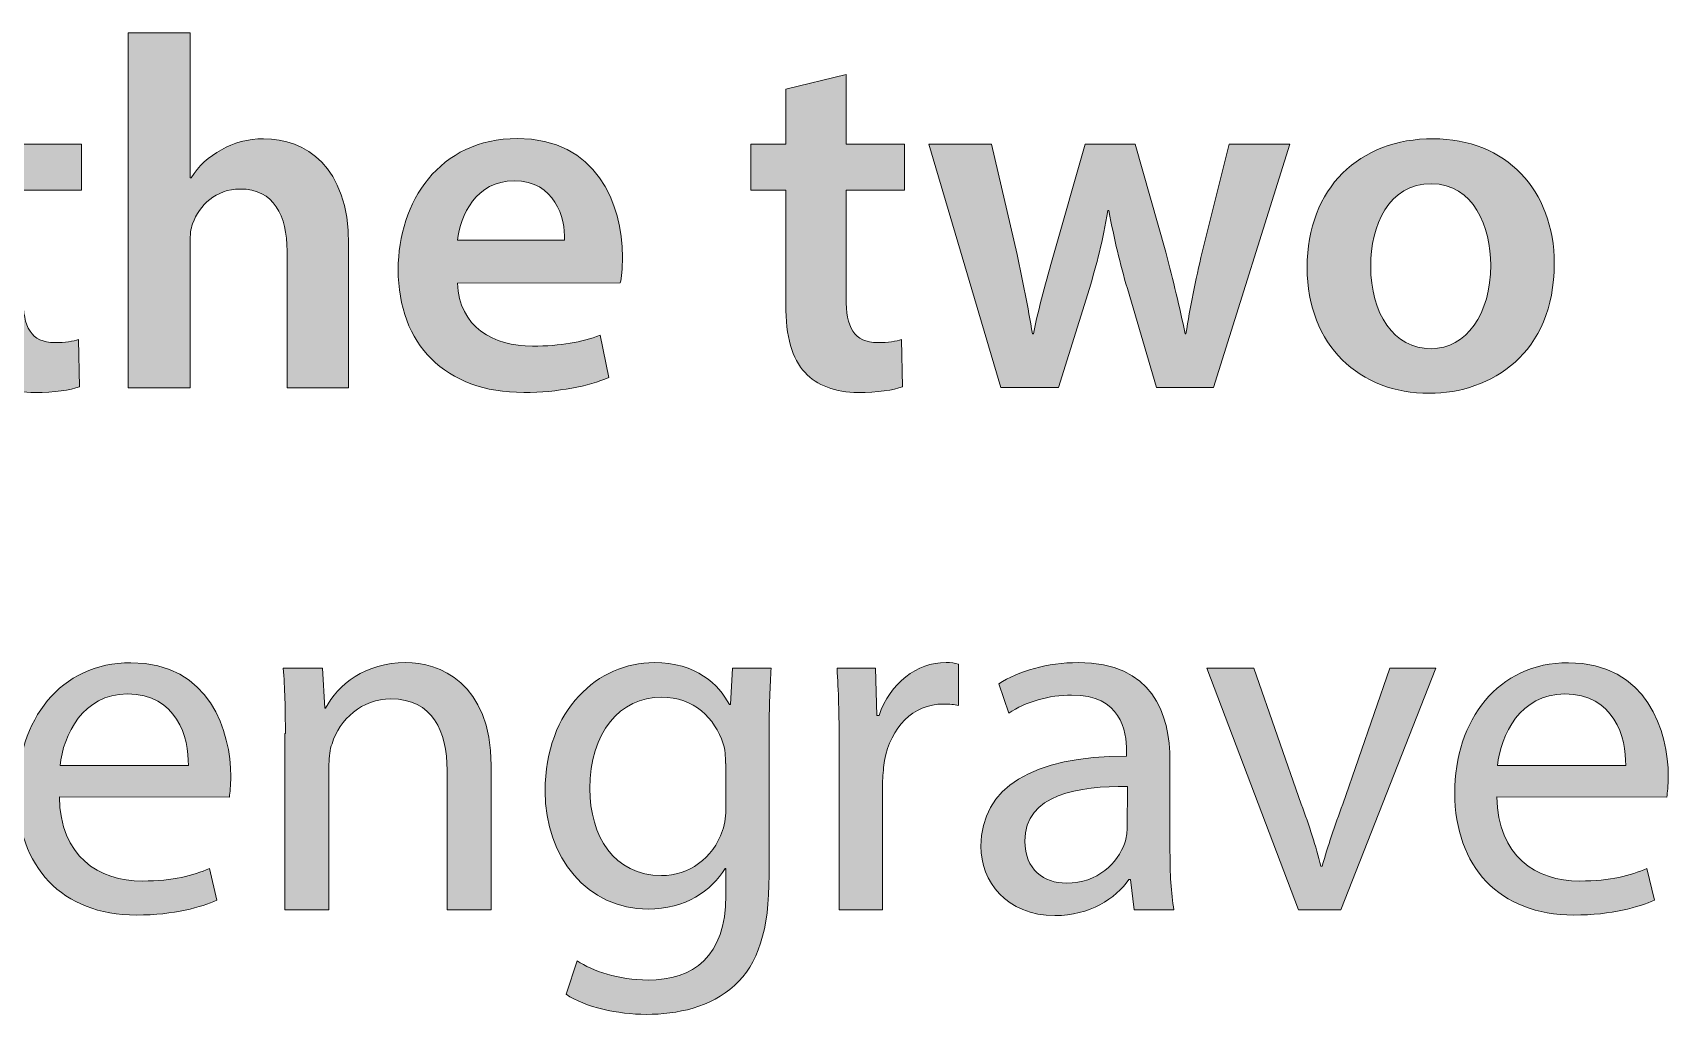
# Model space of a CAD drawing. Header units: inches. Extents: x 589 to 2016, y -1839 to -951.
# Drawn here: x 1232.54 to 1248.11, y -1600.39 to -1591.04 of the extents above; entities that cross this region are included whole.
import ezdxf

# ---------------------------------------------------------------- set-up
doc = ezdxf.new("R2010")
doc.units = ezdxf.units.IN
doc.header["$MEASUREMENT"] = 0
doc.layers.add('Layer 1', color=7, linetype='Continuous')

# ---------------------------------------------------------------- blocks, each defined once
blk = doc.blocks.new('block 73')
at = {"layer": 'Layer 1', "true_color": 0x010101}
h = blk.add_hatch(color=18, dxfattribs=at)
h.dxf.hatch_style = 2
edge = h.paths.add_edge_path()
edge.add_spline(control_points=[(1232.79, -1598.321), (1232.798, -1598.887), (1233.162, -1599.122), (1233.579, -1599.122), (1233.88, -1599.122), (1234.06, -1599.07), (1234.218, -1599.003), (1234.218, -1599.003), (1234.289, -1599.304), (1234.289, -1599.304), (1234.141, -1599.37), (1233.889, -1599.446), (1233.522, -1599.446), (1232.813, -1599.446), (1232.39, -1598.98), (1232.39, -1598.285), (1232.39, -1597.589), (1232.798, -1597.042), (1233.471, -1597.042), (1234.223, -1597.042), (1234.422, -1597.704), (1234.422, -1598.127), (1234.422, -1598.213), (1234.413, -1598.28), (1234.409, -1598.322), (1234.409, -1598.322), (1232.79, -1598.321), (1232.79, -1598.321), (1232.79, -1598.321), (1232.79, -1598.321), (1232.79, -1598.321)], knot_values=[0, 0, 0, 0, 1, 1, 1, 2, 2, 2, 3, 3, 3, 4, 4, 4, 5, 5, 5, 6, 6, 6, 7, 7, 7, 8, 8, 8, 9, 9, 9, 10, 10, 10, 10], degree=3, periodic=1)
edge = h.paths.add_edge_path()
edge.add_spline(control_points=[(1234.018, -1598.023), (1234.023, -1597.756), (1233.909, -1597.34), (1233.437, -1597.34), (1233.015, -1597.34), (1232.827, -1597.73), (1232.796, -1598.023), (1232.796, -1598.023), (1234.018, -1598.023), (1234.018, -1598.023)], knot_values=[0, 0, 0, 0, 1, 1, 1, 2, 2, 2, 3, 3, 3, 3], degree=3, periodic=1)
h = blk.add_hatch(color=18, dxfattribs=at)
h.dxf.hatch_style = 2
edge = h.paths.add_edge_path()
edge.add_spline(control_points=[(1234.942, -1597.717), (1234.942, -1597.479), (1234.936, -1597.284), (1234.922, -1597.094), (1234.922, -1597.094), (1235.294, -1597.094), (1235.294, -1597.094), (1235.294, -1597.094), (1235.316, -1597.474), (1235.316, -1597.474), (1235.316, -1597.474), (1235.325, -1597.474), (1235.325, -1597.474), (1235.439, -1597.255), (1235.706, -1597.04), (1236.086, -1597.04), (1236.404, -1597.04), (1236.9, -1597.231), (1236.9, -1598.021), (1236.9, -1598.021), (1236.9, -1599.395), (1236.9, -1599.395), (1236.9, -1599.395), (1236.482, -1599.395), (1236.482, -1599.395), (1236.482, -1599.395), (1236.482, -1598.067), (1236.482, -1598.067), (1236.482, -1597.696), (1236.342, -1597.387), (1235.947, -1597.387), (1235.672, -1597.387), (1235.456, -1597.582), (1235.386, -1597.815), (1235.366, -1597.866), (1235.357, -1597.939), (1235.357, -1598.01), (1235.357, -1598.01), (1235.357, -1599.395), (1235.357, -1599.395), (1235.357, -1599.395), (1234.938, -1599.395), (1234.938, -1599.395), (1234.938, -1599.395), (1234.938, -1597.716), (1234.938, -1597.716), (1234.938, -1597.716), (1234.942, -1597.717), (1234.942, -1597.717), (1234.942, -1597.717), (1234.942, -1597.717), (1234.942, -1597.717)], knot_values=[0, 0, 0, 0, 1, 1, 1, 2, 2, 2, 3, 3, 3, 4, 4, 4, 5, 5, 5, 6, 6, 6, 7, 7, 7, 8, 8, 8, 9, 9, 9, 10, 10, 10, 11, 11, 11, 12, 12, 12, 13, 13, 13, 14, 14, 14, 15, 15, 15, 16, 16, 16, 17, 17, 17, 17], degree=3, periodic=1)
h = blk.add_hatch(color=18, dxfattribs=at)
h.dxf.hatch_style = 2
edge = h.paths.add_edge_path()
edge.add_spline(control_points=[(1239.567, -1597.095), (1239.558, -1597.261), (1239.548, -1597.447), (1239.548, -1597.728), (1239.548, -1597.728), (1239.548, -1599.065), (1239.548, -1599.065), (1239.548, -1599.594), (1239.441, -1599.918), (1239.218, -1600.116), (1238.994, -1600.326), (1238.671, -1600.392), (1238.38, -1600.392), (1238.104, -1600.392), (1237.8, -1600.325), (1237.615, -1600.201), (1237.615, -1600.201), (1237.719, -1599.883), (1237.719, -1599.883), (1237.872, -1599.979), (1238.108, -1600.065), (1238.395, -1600.065), (1238.823, -1600.065), (1239.137, -1599.842), (1239.137, -1599.261), (1239.137, -1599.261), (1239.137, -1599.002), (1239.137, -1599.002), (1239.137, -1599.002), (1239.128, -1599.002), (1239.128, -1599.002), (1239, -1599.215), (1238.753, -1599.389), (1238.395, -1599.389), (1237.824, -1599.389), (1237.415, -1598.904), (1237.415, -1598.265), (1237.415, -1597.484), (1237.924, -1597.041), (1238.453, -1597.041), (1238.852, -1597.041), (1239.071, -1597.251), (1239.17, -1597.441), (1239.17, -1597.441), (1239.179, -1597.441), (1239.179, -1597.441), (1239.179, -1597.441), (1239.199, -1597.095), (1239.199, -1597.095), (1239.199, -1597.095), (1239.567, -1597.095), (1239.567, -1597.095), (1239.567, -1597.095), (1239.567, -1597.095), (1239.567, -1597.095)], knot_values=[0, 0, 0, 0, 1, 1, 1, 2, 2, 2, 3, 3, 3, 4, 4, 4, 5, 5, 5, 6, 6, 6, 7, 7, 7, 8, 8, 8, 9, 9, 9, 10, 10, 10, 11, 11, 11, 12, 12, 12, 13, 13, 13, 14, 14, 14, 15, 15, 15, 16, 16, 16, 17, 17, 17, 18, 18, 18, 18], degree=3, periodic=1)
edge = h.paths.add_edge_path()
edge.add_spline(control_points=[(1239.133, -1598.003), (1239.133, -1597.933), (1239.129, -1597.87), (1239.11, -1597.814), (1239.034, -1597.571), (1238.83, -1597.37), (1238.526, -1597.37), (1238.125, -1597.37), (1237.841, -1597.708), (1237.841, -1598.242), (1237.841, -1598.693), (1238.069, -1599.07), (1238.523, -1599.07), (1238.78, -1599.07), (1239.014, -1598.909), (1239.104, -1598.642), (1239.128, -1598.57), (1239.137, -1598.489), (1239.137, -1598.418), (1239.137, -1598.418), (1239.137, -1598.003), (1239.137, -1598.003), (1239.137, -1598.003), (1239.133, -1598.003), (1239.133, -1598.003), (1239.133, -1598.003), (1239.133, -1598.003), (1239.133, -1598.003)], knot_values=[0, 0, 0, 0, 1, 1, 1, 2, 2, 2, 3, 3, 3, 4, 4, 4, 5, 5, 5, 6, 6, 6, 7, 7, 7, 8, 8, 8, 9, 9, 9, 9], degree=3, periodic=1)
h = blk.add_hatch(color=18, dxfattribs=at)
h.dxf.hatch_style = 2
edge = h.paths.add_edge_path()
edge.add_spline(control_points=[(1240.215, -1597.813), (1240.215, -1597.541), (1240.208, -1597.307), (1240.195, -1597.095), (1240.195, -1597.095), (1240.561, -1597.095), (1240.561, -1597.095), (1240.561, -1597.095), (1240.575, -1597.546), (1240.575, -1597.546), (1240.575, -1597.546), (1240.595, -1597.546), (1240.595, -1597.546), (1240.7, -1597.236), (1240.953, -1597.04), (1241.233, -1597.04), (1241.281, -1597.04), (1241.314, -1597.046), (1241.352, -1597.055), (1241.352, -1597.055), (1241.352, -1597.45), (1241.352, -1597.45), (1241.309, -1597.44), (1241.267, -1597.436), (1241.21, -1597.436), (1240.915, -1597.436), (1240.705, -1597.659), (1240.648, -1597.974), (1240.64, -1598.03), (1240.629, -1598.097), (1240.629, -1598.168), (1240.629, -1598.168), (1240.629, -1599.395), (1240.629, -1599.395), (1240.629, -1599.395), (1240.215, -1599.395), (1240.215, -1599.395), (1240.215, -1599.395), (1240.215, -1597.813), (1240.215, -1597.813)], knot_values=[0, 0, 0, 0, 1, 1, 1, 2, 2, 2, 3, 3, 3, 4, 4, 4, 5, 5, 5, 6, 6, 6, 7, 7, 7, 8, 8, 8, 9, 9, 9, 10, 10, 10, 11, 11, 11, 12, 12, 12, 13, 13, 13, 13], degree=3, periodic=1)
h = blk.add_hatch(color=18, dxfattribs=at)
h.dxf.hatch_style = 2
edge = h.paths.add_edge_path()
edge.add_spline(control_points=[(1243.023, -1599.397), (1243.023, -1599.397), (1242.988, -1599.109), (1242.988, -1599.109), (1242.988, -1599.109), (1242.974, -1599.109), (1242.974, -1599.109), (1242.847, -1599.289), (1242.599, -1599.451), (1242.27, -1599.451), (1241.805, -1599.451), (1241.565, -1599.122), (1241.565, -1598.79), (1241.565, -1598.233), (1242.059, -1597.929), (1242.951, -1597.933), (1242.951, -1597.933), (1242.951, -1597.884), (1242.951, -1597.884), (1242.951, -1597.693), (1242.9, -1597.35), (1242.428, -1597.35), (1242.215, -1597.35), (1241.991, -1597.417), (1241.829, -1597.522), (1241.829, -1597.522), (1241.734, -1597.245), (1241.734, -1597.245), (1241.924, -1597.121), (1242.199, -1597.041), (1242.491, -1597.041), (1243.194, -1597.041), (1243.365, -1597.522), (1243.365, -1597.983), (1243.365, -1597.983), (1243.365, -1598.845), (1243.365, -1598.845), (1243.365, -1599.043), (1243.374, -1599.24), (1243.402, -1599.396), (1243.402, -1599.396), (1243.023, -1599.397), (1243.023, -1599.397), (1243.023, -1599.397), (1243.023, -1599.397), (1243.023, -1599.397)], knot_values=[0, 0, 0, 0, 1, 1, 1, 2, 2, 2, 3, 3, 3, 4, 4, 4, 5, 5, 5, 6, 6, 6, 7, 7, 7, 8, 8, 8, 9, 9, 9, 10, 10, 10, 11, 11, 11, 12, 12, 12, 13, 13, 13, 14, 14, 14, 15, 15, 15, 15], degree=3, periodic=1)
edge = h.paths.add_edge_path()
edge.add_spline(control_points=[(1242.959, -1598.222), (1242.503, -1598.214), (1241.983, -1598.293), (1241.983, -1598.742), (1241.983, -1599.013), (1242.164, -1599.142), (1242.379, -1599.142), (1242.678, -1599.142), (1242.869, -1598.951), (1242.935, -1598.757), (1242.949, -1598.713), (1242.957, -1598.665), (1242.957, -1598.623), (1242.957, -1598.623), (1242.959, -1598.222), (1242.959, -1598.222), (1242.959, -1598.222), (1242.959, -1598.222), (1242.959, -1598.222)], knot_values=[0, 0, 0, 0, 1, 1, 1, 2, 2, 2, 3, 3, 3, 4, 4, 4, 5, 5, 5, 6, 6, 6, 6], degree=3, periodic=1)
h = blk.add_hatch(color=18, dxfattribs=at)
h.dxf.hatch_style = 2
edge = h.paths.add_edge_path()
edge.add_spline(control_points=[(1246.478, -1598.321), (1246.486, -1598.887), (1246.849, -1599.122), (1247.266, -1599.122), (1247.567, -1599.122), (1247.746, -1599.07), (1247.906, -1599.003), (1247.906, -1599.003), (1247.977, -1599.304), (1247.977, -1599.304), (1247.829, -1599.37), (1247.576, -1599.446), (1247.209, -1599.446), (1246.5, -1599.446), (1246.077, -1598.98), (1246.077, -1598.285), (1246.077, -1597.589), (1246.486, -1597.042), (1247.158, -1597.042), (1247.91, -1597.042), (1248.11, -1597.704), (1248.11, -1598.127), (1248.11, -1598.213), (1248.101, -1598.28), (1248.096, -1598.322), (1248.096, -1598.322), (1246.478, -1598.321), (1246.478, -1598.321), (1246.478, -1598.321), (1246.478, -1598.321), (1246.478, -1598.321)], knot_values=[0, 0, 0, 0, 1, 1, 1, 2, 2, 2, 3, 3, 3, 4, 4, 4, 5, 5, 5, 6, 6, 6, 7, 7, 7, 8, 8, 8, 9, 9, 9, 10, 10, 10, 10], degree=3, periodic=1)
edge = h.paths.add_edge_path()
edge.add_spline(control_points=[(1247.704, -1598.023), (1247.709, -1597.756), (1247.595, -1597.34), (1247.124, -1597.34), (1246.701, -1597.34), (1246.514, -1597.73), (1246.482, -1598.023), (1246.482, -1598.023), (1247.704, -1598.023), (1247.704, -1598.023)], knot_values=[0, 0, 0, 0, 1, 1, 1, 2, 2, 2, 3, 3, 3, 3], degree=3, periodic=1)
h = blk.add_hatch(color=18, dxfattribs=at)
h.dxf.hatch_style = 2
edge = h.paths.add_edge_path()
edge.add_spline(control_points=[(1244.163, -1597.095), (1244.163, -1597.095), (1244.615, -1598.389), (1244.615, -1598.389), (1244.692, -1598.599), (1244.754, -1598.789), (1244.801, -1598.98), (1244.801, -1598.98), (1244.815, -1598.98), (1244.815, -1598.98), (1244.866, -1598.789), (1244.934, -1598.599), (1245.01, -1598.389), (1245.01, -1598.389), (1245.458, -1597.095), (1245.458, -1597.095), (1245.458, -1597.095), (1245.895, -1597.095), (1245.895, -1597.095), (1245.895, -1597.095), (1244.991, -1599.397), (1244.991, -1599.397), (1244.991, -1599.397), (1244.589, -1599.397), (1244.589, -1599.397), (1244.589, -1599.397), (1243.715, -1597.095), (1243.715, -1597.095), (1243.715, -1597.095), (1244.163, -1597.095), (1244.163, -1597.095)], knot_values=[0, 0, 0, 0, 1, 1, 1, 2, 2, 2, 3, 3, 3, 4, 4, 4, 5, 5, 5, 6, 6, 6, 7, 7, 7, 8, 8, 8, 9, 9, 9, 10, 10, 10, 10], degree=3, periodic=1)
at = {"layer": 'Layer 1', "lineweight": 0}
for points, knots in [([(1232.79, -1598.321), (1232.798, -1598.887), (1233.162, -1599.122), (1233.579, -1599.122), (1233.88, -1599.122), (1234.06, -1599.07), (1234.218, -1599.003), (1234.218, -1599.003), (1234.289, -1599.304), (1234.289, -1599.304), (1234.141, -1599.37), (1233.889, -1599.446), (1233.522, -1599.446), (1232.813, -1599.446), (1232.39, -1598.98), (1232.39, -1598.285), (1232.39, -1597.589), (1232.798, -1597.042), (1233.471, -1597.042), (1234.223, -1597.042), (1234.422, -1597.704), (1234.422, -1598.127), (1234.422, -1598.213), (1234.413, -1598.28), (1234.409, -1598.322), (1234.409, -1598.322), (1232.79, -1598.321), (1232.79, -1598.321), (1232.79, -1598.321), (1232.79, -1598.321), (1232.79, -1598.321)], [0, 0, 0, 0, 1, 1, 1, 2, 2, 2, 3, 3, 3, 4, 4, 4, 5, 5, 5, 6, 6, 6, 7, 7, 7, 8, 8, 8, 9, 9, 9, 10, 10, 10, 10]), ([(1234.942, -1597.717), (1234.942, -1597.479), (1234.936, -1597.284), (1234.922, -1597.094), (1234.922, -1597.094), (1235.294, -1597.094), (1235.294, -1597.094), (1235.294, -1597.094), (1235.316, -1597.474), (1235.316, -1597.474), (1235.316, -1597.474), (1235.325, -1597.474), (1235.325, -1597.474), (1235.439, -1597.255), (1235.706, -1597.04), (1236.086, -1597.04), (1236.404, -1597.04), (1236.9, -1597.231), (1236.9, -1598.021), (1236.9, -1598.021), (1236.9, -1599.395), (1236.9, -1599.395), (1236.9, -1599.395), (1236.482, -1599.395), (1236.482, -1599.395), (1236.482, -1599.395), (1236.482, -1598.067), (1236.482, -1598.067), (1236.482, -1597.696), (1236.342, -1597.387), (1235.947, -1597.387), (1235.672, -1597.387), (1235.456, -1597.582), (1235.386, -1597.815), (1235.366, -1597.866), (1235.357, -1597.939), (1235.357, -1598.01), (1235.357, -1598.01), (1235.357, -1599.395), (1235.357, -1599.395), (1235.357, -1599.395), (1234.938, -1599.395), (1234.938, -1599.395), (1234.938, -1599.395), (1234.938, -1597.716), (1234.938, -1597.716), (1234.938, -1597.716), (1234.942, -1597.717), (1234.942, -1597.717), (1234.942, -1597.717), (1234.942, -1597.717), (1234.942, -1597.717)], [0, 0, 0, 0, 1, 1, 1, 2, 2, 2, 3, 3, 3, 4, 4, 4, 5, 5, 5, 6, 6, 6, 7, 7, 7, 8, 8, 8, 9, 9, 9, 10, 10, 10, 11, 11, 11, 12, 12, 12, 13, 13, 13, 14, 14, 14, 15, 15, 15, 16, 16, 16, 17, 17, 17, 17]), ([(1239.567, -1597.095), (1239.558, -1597.261), (1239.548, -1597.447), (1239.548, -1597.728), (1239.548, -1597.728), (1239.548, -1599.065), (1239.548, -1599.065), (1239.548, -1599.594), (1239.441, -1599.918), (1239.218, -1600.116), (1238.994, -1600.326), (1238.671, -1600.392), (1238.38, -1600.392), (1238.104, -1600.392), (1237.8, -1600.325), (1237.615, -1600.201), (1237.615, -1600.201), (1237.719, -1599.883), (1237.719, -1599.883), (1237.872, -1599.979), (1238.108, -1600.065), (1238.395, -1600.065), (1238.823, -1600.065), (1239.137, -1599.842), (1239.137, -1599.261), (1239.137, -1599.261), (1239.137, -1599.002), (1239.137, -1599.002), (1239.137, -1599.002), (1239.128, -1599.002), (1239.128, -1599.002), (1239, -1599.215), (1238.753, -1599.389), (1238.395, -1599.389), (1237.824, -1599.389), (1237.415, -1598.904), (1237.415, -1598.265), (1237.415, -1597.484), (1237.924, -1597.041), (1238.453, -1597.041), (1238.852, -1597.041), (1239.071, -1597.251), (1239.17, -1597.441), (1239.17, -1597.441), (1239.179, -1597.441), (1239.179, -1597.441), (1239.179, -1597.441), (1239.199, -1597.095), (1239.199, -1597.095), (1239.199, -1597.095), (1239.567, -1597.095), (1239.567, -1597.095), (1239.567, -1597.095), (1239.567, -1597.095), (1239.567, -1597.095)], [0, 0, 0, 0, 1, 1, 1, 2, 2, 2, 3, 3, 3, 4, 4, 4, 5, 5, 5, 6, 6, 6, 7, 7, 7, 8, 8, 8, 9, 9, 9, 10, 10, 10, 11, 11, 11, 12, 12, 12, 13, 13, 13, 14, 14, 14, 15, 15, 15, 16, 16, 16, 17, 17, 17, 18, 18, 18, 18]), ([(1240.215, -1597.813), (1240.215, -1597.541), (1240.208, -1597.307), (1240.195, -1597.095), (1240.195, -1597.095), (1240.561, -1597.095), (1240.561, -1597.095), (1240.561, -1597.095), (1240.575, -1597.546), (1240.575, -1597.546), (1240.575, -1597.546), (1240.595, -1597.546), (1240.595, -1597.546), (1240.7, -1597.236), (1240.953, -1597.04), (1241.233, -1597.04), (1241.281, -1597.04), (1241.314, -1597.046), (1241.352, -1597.055), (1241.352, -1597.055), (1241.352, -1597.45), (1241.352, -1597.45), (1241.309, -1597.44), (1241.267, -1597.436), (1241.21, -1597.436), (1240.915, -1597.436), (1240.705, -1597.659), (1240.648, -1597.974), (1240.64, -1598.03), (1240.629, -1598.097), (1240.629, -1598.168), (1240.629, -1598.168), (1240.629, -1599.395), (1240.629, -1599.395), (1240.629, -1599.395), (1240.215, -1599.395), (1240.215, -1599.395), (1240.215, -1599.395), (1240.215, -1597.813), (1240.215, -1597.813)], [0, 0, 0, 0, 1, 1, 1, 2, 2, 2, 3, 3, 3, 4, 4, 4, 5, 5, 5, 6, 6, 6, 7, 7, 7, 8, 8, 8, 9, 9, 9, 10, 10, 10, 11, 11, 11, 12, 12, 12, 13, 13, 13, 13]), ([(1243.023, -1599.397), (1243.023, -1599.397), (1242.988, -1599.109), (1242.988, -1599.109), (1242.988, -1599.109), (1242.974, -1599.109), (1242.974, -1599.109), (1242.847, -1599.289), (1242.599, -1599.451), (1242.27, -1599.451), (1241.805, -1599.451), (1241.565, -1599.122), (1241.565, -1598.79), (1241.565, -1598.233), (1242.059, -1597.929), (1242.951, -1597.933), (1242.951, -1597.933), (1242.951, -1597.884), (1242.951, -1597.884), (1242.951, -1597.693), (1242.9, -1597.35), (1242.428, -1597.35), (1242.215, -1597.35), (1241.991, -1597.417), (1241.829, -1597.522), (1241.829, -1597.522), (1241.734, -1597.245), (1241.734, -1597.245), (1241.924, -1597.121), (1242.199, -1597.041), (1242.491, -1597.041), (1243.194, -1597.041), (1243.365, -1597.522), (1243.365, -1597.983), (1243.365, -1597.983), (1243.365, -1598.845), (1243.365, -1598.845), (1243.365, -1599.043), (1243.374, -1599.24), (1243.402, -1599.396), (1243.402, -1599.396), (1243.023, -1599.397), (1243.023, -1599.397), (1243.023, -1599.397), (1243.023, -1599.397), (1243.023, -1599.397)], [0, 0, 0, 0, 1, 1, 1, 2, 2, 2, 3, 3, 3, 4, 4, 4, 5, 5, 5, 6, 6, 6, 7, 7, 7, 8, 8, 8, 9, 9, 9, 10, 10, 10, 11, 11, 11, 12, 12, 12, 13, 13, 13, 14, 14, 14, 15, 15, 15, 15]), ([(1246.478, -1598.321), (1246.486, -1598.887), (1246.849, -1599.122), (1247.266, -1599.122), (1247.567, -1599.122), (1247.746, -1599.07), (1247.906, -1599.003), (1247.906, -1599.003), (1247.977, -1599.304), (1247.977, -1599.304), (1247.829, -1599.37), (1247.576, -1599.446), (1247.209, -1599.446), (1246.5, -1599.446), (1246.077, -1598.98), (1246.077, -1598.285), (1246.077, -1597.589), (1246.486, -1597.042), (1247.158, -1597.042), (1247.91, -1597.042), (1248.11, -1597.704), (1248.11, -1598.127), (1248.11, -1598.213), (1248.101, -1598.28), (1248.096, -1598.322), (1248.096, -1598.322), (1246.478, -1598.321), (1246.478, -1598.321), (1246.478, -1598.321), (1246.478, -1598.321), (1246.478, -1598.321)], [0, 0, 0, 0, 1, 1, 1, 2, 2, 2, 3, 3, 3, 4, 4, 4, 5, 5, 5, 6, 6, 6, 7, 7, 7, 8, 8, 8, 9, 9, 9, 10, 10, 10, 10]), ([(1244.163, -1597.095), (1244.163, -1597.095), (1244.615, -1598.389), (1244.615, -1598.389), (1244.692, -1598.599), (1244.754, -1598.789), (1244.801, -1598.98), (1244.801, -1598.98), (1244.815, -1598.98), (1244.815, -1598.98), (1244.866, -1598.789), (1244.934, -1598.599), (1245.01, -1598.389), (1245.01, -1598.389), (1245.458, -1597.095), (1245.458, -1597.095), (1245.458, -1597.095), (1245.895, -1597.095), (1245.895, -1597.095), (1245.895, -1597.095), (1244.991, -1599.397), (1244.991, -1599.397), (1244.991, -1599.397), (1244.589, -1599.397), (1244.589, -1599.397), (1244.589, -1599.397), (1243.715, -1597.095), (1243.715, -1597.095), (1243.715, -1597.095), (1244.163, -1597.095), (1244.163, -1597.095)], [0, 0, 0, 0, 1, 1, 1, 2, 2, 2, 3, 3, 3, 4, 4, 4, 5, 5, 5, 6, 6, 6, 7, 7, 7, 8, 8, 8, 9, 9, 9, 10, 10, 10, 10]), ([(1234.018, -1598.023), (1234.023, -1597.756), (1233.909, -1597.34), (1233.437, -1597.34), (1233.015, -1597.34), (1232.827, -1597.73), (1232.796, -1598.023), (1232.796, -1598.023), (1234.018, -1598.023), (1234.018, -1598.023)], [0, 0, 0, 0, 1, 1, 1, 2, 2, 2, 3, 3, 3, 3]), ([(1239.133, -1598.003), (1239.133, -1597.933), (1239.129, -1597.87), (1239.11, -1597.814), (1239.034, -1597.571), (1238.83, -1597.37), (1238.526, -1597.37), (1238.125, -1597.37), (1237.841, -1597.708), (1237.841, -1598.242), (1237.841, -1598.693), (1238.069, -1599.07), (1238.523, -1599.07), (1238.78, -1599.07), (1239.014, -1598.909), (1239.104, -1598.642), (1239.128, -1598.57), (1239.137, -1598.489), (1239.137, -1598.418), (1239.137, -1598.418), (1239.137, -1598.003), (1239.137, -1598.003), (1239.137, -1598.003), (1239.133, -1598.003), (1239.133, -1598.003), (1239.133, -1598.003), (1239.133, -1598.003), (1239.133, -1598.003)], [0, 0, 0, 0, 1, 1, 1, 2, 2, 2, 3, 3, 3, 4, 4, 4, 5, 5, 5, 6, 6, 6, 7, 7, 7, 8, 8, 8, 9, 9, 9, 9]), ([(1247.704, -1598.023), (1247.709, -1597.756), (1247.595, -1597.34), (1247.124, -1597.34), (1246.701, -1597.34), (1246.514, -1597.73), (1246.482, -1598.023), (1246.482, -1598.023), (1247.704, -1598.023), (1247.704, -1598.023)], [0, 0, 0, 0, 1, 1, 1, 2, 2, 2, 3, 3, 3, 3]), ([(1242.959, -1598.222), (1242.503, -1598.214), (1241.983, -1598.293), (1241.983, -1598.742), (1241.983, -1599.013), (1242.164, -1599.142), (1242.379, -1599.142), (1242.678, -1599.142), (1242.869, -1598.951), (1242.935, -1598.757), (1242.949, -1598.713), (1242.957, -1598.665), (1242.957, -1598.623), (1242.957, -1598.623), (1242.959, -1598.222), (1242.959, -1598.222), (1242.959, -1598.222), (1242.959, -1598.222), (1242.959, -1598.222)], [0, 0, 0, 0, 1, 1, 1, 2, 2, 2, 3, 3, 3, 4, 4, 4, 5, 5, 5, 6, 6, 6, 6])]:
    blk.add_open_spline(points, degree=3, knots=knots, dxfattribs=at)
blk = doc.blocks.new('block 77')
at = {"layer": 'Layer 1', "true_color": 0x010101}
h = blk.add_hatch(color=18, dxfattribs=at)
h.dxf.hatch_style = 2
edge = h.paths.add_edge_path()
edge.add_spline(control_points=[(1233.444, -1591.041), (1233.444, -1591.041), (1234.034, -1591.041), (1234.034, -1591.041), (1234.034, -1591.041), (1234.034, -1592.422), (1234.034, -1592.422), (1234.034, -1592.422), (1234.044, -1592.422), (1234.044, -1592.422), (1234.115, -1592.311), (1234.21, -1592.223), (1234.334, -1592.156), (1234.447, -1592.089), (1234.587, -1592.051), (1234.734, -1592.051), (1235.13, -1592.051), (1235.544, -1592.311), (1235.544, -1593.056), (1235.544, -1593.056), (1235.544, -1594.423), (1235.544, -1594.423), (1235.544, -1594.423), (1234.958, -1594.423), (1234.958, -1594.423), (1234.958, -1594.423), (1234.958, -1593.122), (1234.958, -1593.122), (1234.958, -1592.784), (1234.834, -1592.53), (1234.51, -1592.53), (1234.282, -1592.53), (1234.121, -1592.684), (1234.059, -1592.861), (1234.039, -1592.908), (1234.035, -1592.97), (1234.035, -1593.037), (1234.035, -1593.037), (1234.035, -1594.423), (1234.035, -1594.423), (1234.035, -1594.423), (1233.445, -1594.423), (1233.445, -1594.423), (1233.445, -1594.423), (1233.444, -1591.041), (1233.444, -1591.041), (1233.444, -1591.041), (1233.444, -1591.041), (1233.444, -1591.041)], knot_values=[0, 0, 0, 0, 1, 1, 1, 2, 2, 2, 3, 3, 3, 4, 4, 4, 5, 5, 5, 6, 6, 6, 7, 7, 7, 8, 8, 8, 9, 9, 9, 10, 10, 10, 11, 11, 11, 12, 12, 12, 13, 13, 13, 14, 14, 14, 15, 15, 15, 16, 16, 16, 16], degree=3, periodic=1)
h = blk.add_hatch(color=18, dxfattribs=at)
h.dxf.hatch_style = 2
edge = h.paths.add_edge_path()
edge.add_spline(control_points=[(1232.444, -1591.44), (1232.444, -1591.44), (1232.444, -1592.103), (1232.444, -1592.103), (1232.444, -1592.103), (1233.001, -1592.103), (1233.001, -1592.103), (1233.001, -1592.103), (1233.001, -1592.541), (1233.001, -1592.541), (1233.001, -1592.541), (1232.444, -1592.541), (1232.444, -1592.541), (1232.444, -1592.541), (1232.444, -1593.565), (1232.444, -1593.565), (1232.444, -1593.846), (1232.521, -1593.993), (1232.745, -1593.993), (1232.844, -1593.993), (1232.921, -1593.98), (1232.973, -1593.965), (1232.973, -1593.965), (1232.982, -1594.413), (1232.982, -1594.413), (1232.896, -1594.447), (1232.743, -1594.469), (1232.558, -1594.469), (1232.344, -1594.469), (1232.163, -1594.398), (1232.052, -1594.279), (1231.927, -1594.146), (1231.87, -1593.936), (1231.87, -1593.631), (1231.87, -1593.631), (1231.87, -1592.54), (1231.87, -1592.54), (1231.87, -1592.54), (1231.537, -1592.54), (1231.537, -1592.54), (1231.537, -1592.54), (1231.537, -1592.102), (1231.537, -1592.102), (1231.537, -1592.102), (1231.87, -1592.102), (1231.87, -1592.102), (1231.87, -1592.102), (1231.87, -1591.579), (1231.87, -1591.579), (1231.87, -1591.579), (1232.444, -1591.44), (1232.444, -1591.44)], knot_values=[0, 0, 0, 0, 1, 1, 1, 2, 2, 2, 3, 3, 3, 4, 4, 4, 5, 5, 5, 6, 6, 6, 7, 7, 7, 8, 8, 8, 9, 9, 9, 10, 10, 10, 11, 11, 11, 12, 12, 12, 13, 13, 13, 14, 14, 14, 15, 15, 15, 16, 16, 16, 17, 17, 17, 17], degree=3, periodic=1)
h = blk.add_hatch(color=18, dxfattribs=at)
h.dxf.hatch_style = 2
edge = h.paths.add_edge_path()
edge.add_spline(control_points=[(1240.28, -1591.44), (1240.28, -1591.44), (1240.28, -1592.103), (1240.28, -1592.103), (1240.28, -1592.103), (1240.838, -1592.103), (1240.838, -1592.103), (1240.838, -1592.103), (1240.838, -1592.541), (1240.838, -1592.541), (1240.838, -1592.541), (1240.28, -1592.541), (1240.28, -1592.541), (1240.28, -1592.541), (1240.28, -1593.565), (1240.28, -1593.565), (1240.28, -1593.846), (1240.357, -1593.993), (1240.581, -1593.993), (1240.681, -1593.993), (1240.757, -1593.98), (1240.81, -1593.965), (1240.81, -1593.965), (1240.819, -1594.413), (1240.819, -1594.413), (1240.733, -1594.447), (1240.58, -1594.469), (1240.395, -1594.469), (1240.181, -1594.469), (1240, -1594.398), (1239.89, -1594.279), (1239.765, -1594.146), (1239.707, -1593.936), (1239.707, -1593.631), (1239.707, -1593.631), (1239.707, -1592.54), (1239.707, -1592.54), (1239.707, -1592.54), (1239.375, -1592.54), (1239.375, -1592.54), (1239.375, -1592.54), (1239.375, -1592.102), (1239.375, -1592.102), (1239.375, -1592.102), (1239.707, -1592.102), (1239.707, -1592.102), (1239.707, -1592.102), (1239.707, -1591.579), (1239.707, -1591.579), (1239.707, -1591.579), (1240.28, -1591.44), (1240.28, -1591.44)], knot_values=[0, 0, 0, 0, 1, 1, 1, 2, 2, 2, 3, 3, 3, 4, 4, 4, 5, 5, 5, 6, 6, 6, 7, 7, 7, 8, 8, 8, 9, 9, 9, 10, 10, 10, 11, 11, 11, 12, 12, 12, 13, 13, 13, 14, 14, 14, 15, 15, 15, 16, 16, 16, 17, 17, 17, 17], degree=3, periodic=1)
h = blk.add_hatch(color=18, dxfattribs=at)
h.dxf.hatch_style = 2
edge = h.paths.add_edge_path()
edge.add_spline(control_points=[(1236.581, -1593.427), (1236.595, -1593.846), (1236.925, -1594.026), (1237.295, -1594.026), (1237.567, -1594.026), (1237.762, -1593.99), (1237.938, -1593.922), (1237.938, -1593.922), (1238.023, -1594.326), (1238.023, -1594.326), (1237.824, -1594.407), (1237.546, -1594.468), (1237.212, -1594.468), (1236.46, -1594.468), (1236.016, -1594.006), (1236.016, -1593.297), (1236.016, -1592.655), (1236.406, -1592.049), (1237.15, -1592.049), (1237.903, -1592.049), (1238.151, -1592.669), (1238.151, -1593.178), (1238.151, -1593.288), (1238.142, -1593.375), (1238.131, -1593.425), (1238.131, -1593.425), (1236.581, -1593.427), (1236.581, -1593.427), (1236.581, -1593.427), (1236.581, -1593.427), (1236.581, -1593.427)], knot_values=[0, 0, 0, 0, 1, 1, 1, 2, 2, 2, 3, 3, 3, 4, 4, 4, 5, 5, 5, 6, 6, 6, 7, 7, 7, 8, 8, 8, 9, 9, 9, 10, 10, 10, 10], degree=3, periodic=1)
edge = h.paths.add_edge_path()
edge.add_spline(control_points=[(1237.601, -1593.018), (1237.606, -1592.804), (1237.511, -1592.452), (1237.12, -1592.452), (1236.758, -1592.452), (1236.605, -1592.781), (1236.582, -1593.018), (1236.582, -1593.018), (1237.601, -1593.018), (1237.601, -1593.018)], knot_values=[0, 0, 0, 0, 1, 1, 1, 2, 2, 2, 3, 3, 3, 3], degree=3, periodic=1)
h = blk.add_hatch(color=18, dxfattribs=at)
h.dxf.hatch_style = 2
edge = h.paths.add_edge_path()
edge.add_spline(control_points=[(1241.666, -1592.102), (1241.666, -1592.102), (1241.909, -1593.155), (1241.909, -1593.155), (1241.96, -1593.403), (1242.013, -1593.655), (1242.056, -1593.908), (1242.056, -1593.908), (1242.065, -1593.908), (1242.065, -1593.908), (1242.114, -1593.655), (1242.19, -1593.398), (1242.256, -1593.16), (1242.256, -1593.16), (1242.557, -1592.102), (1242.557, -1592.102), (1242.557, -1592.102), (1243.033, -1592.102), (1243.033, -1592.102), (1243.033, -1592.102), (1243.324, -1593.131), (1243.324, -1593.131), (1243.395, -1593.404), (1243.457, -1593.655), (1243.509, -1593.908), (1243.509, -1593.908), (1243.517, -1593.908), (1243.517, -1593.908), (1243.555, -1593.655), (1243.609, -1593.403), (1243.671, -1593.131), (1243.671, -1593.131), (1243.928, -1592.102), (1243.928, -1592.102), (1243.928, -1592.102), (1244.505, -1592.102), (1244.505, -1592.102), (1244.505, -1592.102), (1243.778, -1594.422), (1243.778, -1594.422), (1243.778, -1594.422), (1243.235, -1594.422), (1243.235, -1594.422), (1243.235, -1594.422), (1242.959, -1593.479), (1242.959, -1593.479), (1242.888, -1593.236), (1242.835, -1593.016), (1242.783, -1592.736), (1242.783, -1592.736), (1242.774, -1592.736), (1242.774, -1592.736), (1242.726, -1593.022), (1242.664, -1593.251), (1242.598, -1593.479), (1242.598, -1593.479), (1242.302, -1594.422), (1242.302, -1594.422), (1242.302, -1594.422), (1241.753, -1594.422), (1241.753, -1594.422), (1241.753, -1594.422), (1241.069, -1592.102), (1241.069, -1592.102), (1241.069, -1592.102), (1241.666, -1592.102), (1241.666, -1592.102)], knot_values=[0, 0, 0, 0, 1, 1, 1, 2, 2, 2, 3, 3, 3, 4, 4, 4, 5, 5, 5, 6, 6, 6, 7, 7, 7, 8, 8, 8, 9, 9, 9, 10, 10, 10, 11, 11, 11, 12, 12, 12, 13, 13, 13, 14, 14, 14, 15, 15, 15, 16, 16, 16, 17, 17, 17, 18, 18, 18, 19, 19, 19, 20, 20, 20, 21, 21, 21, 22, 22, 22, 22], degree=3, periodic=1)
h = blk.add_hatch(color=18, dxfattribs=at)
h.dxf.hatch_style = 2
edge = h.paths.add_edge_path()
edge.add_spline(control_points=[(1247.024, -1593.242), (1247.024, -1594.095), (1246.424, -1594.476), (1245.833, -1594.476), (1245.176, -1594.476), (1244.671, -1594.024), (1244.671, -1593.278), (1244.671, -1592.517), (1245.171, -1592.051), (1245.871, -1592.051), (1246.561, -1592.052), (1247.024, -1592.537), (1247.024, -1593.242)], knot_values=[0, 0, 0, 0, 1, 1, 1, 2, 2, 2, 3, 3, 3, 4, 4, 4, 4], degree=3, periodic=1)
edge = h.paths.add_edge_path()
edge.add_spline(control_points=[(1245.276, -1593.265), (1245.276, -1593.714), (1245.495, -1594.051), (1245.852, -1594.051), (1246.186, -1594.051), (1246.419, -1593.722), (1246.419, -1593.256), (1246.419, -1592.894), (1246.257, -1592.48), (1245.857, -1592.48), (1245.441, -1592.48), (1245.276, -1592.88), (1245.276, -1593.265)], knot_values=[0, 0, 0, 0, 1, 1, 1, 2, 2, 2, 3, 3, 3, 4, 4, 4, 4], degree=3, periodic=1)
at = {"layer": 'Layer 1', "lineweight": 0}
for points, knots in [([(1233.444, -1591.041), (1233.444, -1591.041), (1234.034, -1591.041), (1234.034, -1591.041), (1234.034, -1591.041), (1234.034, -1592.422), (1234.034, -1592.422), (1234.034, -1592.422), (1234.044, -1592.422), (1234.044, -1592.422), (1234.115, -1592.311), (1234.21, -1592.223), (1234.334, -1592.156), (1234.447, -1592.089), (1234.587, -1592.051), (1234.734, -1592.051), (1235.13, -1592.051), (1235.544, -1592.311), (1235.544, -1593.056), (1235.544, -1593.056), (1235.544, -1594.423), (1235.544, -1594.423), (1235.544, -1594.423), (1234.958, -1594.423), (1234.958, -1594.423), (1234.958, -1594.423), (1234.958, -1593.122), (1234.958, -1593.122), (1234.958, -1592.784), (1234.834, -1592.53), (1234.51, -1592.53), (1234.282, -1592.53), (1234.121, -1592.684), (1234.059, -1592.861), (1234.039, -1592.908), (1234.035, -1592.97), (1234.035, -1593.037), (1234.035, -1593.037), (1234.035, -1594.423), (1234.035, -1594.423), (1234.035, -1594.423), (1233.445, -1594.423), (1233.445, -1594.423), (1233.445, -1594.423), (1233.444, -1591.041), (1233.444, -1591.041), (1233.444, -1591.041), (1233.444, -1591.041), (1233.444, -1591.041)], [0, 0, 0, 0, 1, 1, 1, 2, 2, 2, 3, 3, 3, 4, 4, 4, 5, 5, 5, 6, 6, 6, 7, 7, 7, 8, 8, 8, 9, 9, 9, 10, 10, 10, 11, 11, 11, 12, 12, 12, 13, 13, 13, 14, 14, 14, 15, 15, 15, 16, 16, 16, 16]), ([(1232.444, -1591.44), (1232.444, -1591.44), (1232.444, -1592.103), (1232.444, -1592.103), (1232.444, -1592.103), (1233.001, -1592.103), (1233.001, -1592.103), (1233.001, -1592.103), (1233.001, -1592.541), (1233.001, -1592.541), (1233.001, -1592.541), (1232.444, -1592.541), (1232.444, -1592.541), (1232.444, -1592.541), (1232.444, -1593.565), (1232.444, -1593.565), (1232.444, -1593.846), (1232.521, -1593.993), (1232.745, -1593.993), (1232.844, -1593.993), (1232.921, -1593.98), (1232.973, -1593.965), (1232.973, -1593.965), (1232.982, -1594.413), (1232.982, -1594.413), (1232.896, -1594.447), (1232.743, -1594.469), (1232.558, -1594.469), (1232.344, -1594.469), (1232.163, -1594.398), (1232.052, -1594.279), (1231.927, -1594.146), (1231.87, -1593.936), (1231.87, -1593.631), (1231.87, -1593.631), (1231.87, -1592.54), (1231.87, -1592.54), (1231.87, -1592.54), (1231.537, -1592.54), (1231.537, -1592.54), (1231.537, -1592.54), (1231.537, -1592.102), (1231.537, -1592.102), (1231.537, -1592.102), (1231.87, -1592.102), (1231.87, -1592.102), (1231.87, -1592.102), (1231.87, -1591.579), (1231.87, -1591.579), (1231.87, -1591.579), (1232.444, -1591.44), (1232.444, -1591.44)], [0, 0, 0, 0, 1, 1, 1, 2, 2, 2, 3, 3, 3, 4, 4, 4, 5, 5, 5, 6, 6, 6, 7, 7, 7, 8, 8, 8, 9, 9, 9, 10, 10, 10, 11, 11, 11, 12, 12, 12, 13, 13, 13, 14, 14, 14, 15, 15, 15, 16, 16, 16, 17, 17, 17, 17]), ([(1240.28, -1591.44), (1240.28, -1591.44), (1240.28, -1592.103), (1240.28, -1592.103), (1240.28, -1592.103), (1240.838, -1592.103), (1240.838, -1592.103), (1240.838, -1592.103), (1240.838, -1592.541), (1240.838, -1592.541), (1240.838, -1592.541), (1240.28, -1592.541), (1240.28, -1592.541), (1240.28, -1592.541), (1240.28, -1593.565), (1240.28, -1593.565), (1240.28, -1593.846), (1240.357, -1593.993), (1240.581, -1593.993), (1240.681, -1593.993), (1240.757, -1593.98), (1240.81, -1593.965), (1240.81, -1593.965), (1240.819, -1594.413), (1240.819, -1594.413), (1240.733, -1594.447), (1240.58, -1594.469), (1240.395, -1594.469), (1240.181, -1594.469), (1240, -1594.398), (1239.89, -1594.279), (1239.765, -1594.146), (1239.707, -1593.936), (1239.707, -1593.631), (1239.707, -1593.631), (1239.707, -1592.54), (1239.707, -1592.54), (1239.707, -1592.54), (1239.375, -1592.54), (1239.375, -1592.54), (1239.375, -1592.54), (1239.375, -1592.102), (1239.375, -1592.102), (1239.375, -1592.102), (1239.707, -1592.102), (1239.707, -1592.102), (1239.707, -1592.102), (1239.707, -1591.579), (1239.707, -1591.579), (1239.707, -1591.579), (1240.28, -1591.44), (1240.28, -1591.44)], [0, 0, 0, 0, 1, 1, 1, 2, 2, 2, 3, 3, 3, 4, 4, 4, 5, 5, 5, 6, 6, 6, 7, 7, 7, 8, 8, 8, 9, 9, 9, 10, 10, 10, 11, 11, 11, 12, 12, 12, 13, 13, 13, 14, 14, 14, 15, 15, 15, 16, 16, 16, 17, 17, 17, 17]), ([(1236.581, -1593.427), (1236.595, -1593.846), (1236.925, -1594.026), (1237.295, -1594.026), (1237.567, -1594.026), (1237.762, -1593.99), (1237.938, -1593.922), (1237.938, -1593.922), (1238.023, -1594.326), (1238.023, -1594.326), (1237.824, -1594.407), (1237.546, -1594.468), (1237.212, -1594.468), (1236.46, -1594.468), (1236.016, -1594.006), (1236.016, -1593.297), (1236.016, -1592.655), (1236.406, -1592.049), (1237.15, -1592.049), (1237.903, -1592.049), (1238.151, -1592.669), (1238.151, -1593.178), (1238.151, -1593.288), (1238.142, -1593.375), (1238.131, -1593.425), (1238.131, -1593.425), (1236.581, -1593.427), (1236.581, -1593.427), (1236.581, -1593.427), (1236.581, -1593.427), (1236.581, -1593.427)], [0, 0, 0, 0, 1, 1, 1, 2, 2, 2, 3, 3, 3, 4, 4, 4, 5, 5, 5, 6, 6, 6, 7, 7, 7, 8, 8, 8, 9, 9, 9, 10, 10, 10, 10]), ([(1241.666, -1592.102), (1241.666, -1592.102), (1241.909, -1593.155), (1241.909, -1593.155), (1241.96, -1593.403), (1242.013, -1593.655), (1242.056, -1593.908), (1242.056, -1593.908), (1242.065, -1593.908), (1242.065, -1593.908), (1242.114, -1593.655), (1242.19, -1593.398), (1242.256, -1593.16), (1242.256, -1593.16), (1242.557, -1592.102), (1242.557, -1592.102), (1242.557, -1592.102), (1243.033, -1592.102), (1243.033, -1592.102), (1243.033, -1592.102), (1243.324, -1593.131), (1243.324, -1593.131), (1243.395, -1593.404), (1243.457, -1593.655), (1243.509, -1593.908), (1243.509, -1593.908), (1243.517, -1593.908), (1243.517, -1593.908), (1243.555, -1593.655), (1243.609, -1593.403), (1243.671, -1593.131), (1243.671, -1593.131), (1243.928, -1592.102), (1243.928, -1592.102), (1243.928, -1592.102), (1244.505, -1592.102), (1244.505, -1592.102), (1244.505, -1592.102), (1243.778, -1594.422), (1243.778, -1594.422), (1243.778, -1594.422), (1243.235, -1594.422), (1243.235, -1594.422), (1243.235, -1594.422), (1242.959, -1593.479), (1242.959, -1593.479), (1242.888, -1593.236), (1242.835, -1593.016), (1242.783, -1592.736), (1242.783, -1592.736), (1242.774, -1592.736), (1242.774, -1592.736), (1242.726, -1593.022), (1242.664, -1593.251), (1242.598, -1593.479), (1242.598, -1593.479), (1242.302, -1594.422), (1242.302, -1594.422), (1242.302, -1594.422), (1241.753, -1594.422), (1241.753, -1594.422), (1241.753, -1594.422), (1241.069, -1592.102), (1241.069, -1592.102), (1241.069, -1592.102), (1241.666, -1592.102), (1241.666, -1592.102)], [0, 0, 0, 0, 1, 1, 1, 2, 2, 2, 3, 3, 3, 4, 4, 4, 5, 5, 5, 6, 6, 6, 7, 7, 7, 8, 8, 8, 9, 9, 9, 10, 10, 10, 11, 11, 11, 12, 12, 12, 13, 13, 13, 14, 14, 14, 15, 15, 15, 16, 16, 16, 17, 17, 17, 18, 18, 18, 19, 19, 19, 20, 20, 20, 21, 21, 21, 22, 22, 22, 22]), ([(1247.024, -1593.242), (1247.024, -1594.095), (1246.424, -1594.476), (1245.833, -1594.476), (1245.176, -1594.476), (1244.671, -1594.024), (1244.671, -1593.278), (1244.671, -1592.517), (1245.171, -1592.051), (1245.871, -1592.051), (1246.561, -1592.052), (1247.024, -1592.537), (1247.024, -1593.242)], [0, 0, 0, 0, 1, 1, 1, 2, 2, 2, 3, 3, 3, 4, 4, 4, 4]), ([(1237.601, -1593.018), (1237.606, -1592.804), (1237.511, -1592.452), (1237.12, -1592.452), (1236.758, -1592.452), (1236.605, -1592.781), (1236.582, -1593.018), (1236.582, -1593.018), (1237.601, -1593.018), (1237.601, -1593.018)], [0, 0, 0, 0, 1, 1, 1, 2, 2, 2, 3, 3, 3, 3]), ([(1245.276, -1593.265), (1245.276, -1593.714), (1245.495, -1594.051), (1245.852, -1594.051), (1246.186, -1594.051), (1246.419, -1593.722), (1246.419, -1593.256), (1246.419, -1592.894), (1246.257, -1592.48), (1245.857, -1592.48), (1245.441, -1592.48), (1245.276, -1592.88), (1245.276, -1593.265)], [0, 0, 0, 0, 1, 1, 1, 2, 2, 2, 3, 3, 3, 4, 4, 4, 4])]:
    blk.add_open_spline(points, degree=3, knots=knots, dxfattribs=at)
blk = doc.blocks.new('block 71')
at = {"layer": 'Layer 1'}
for name in ['block 77', 'block 73']:
    blk.add_blockref(name, (0, 0), dxfattribs=at)

msp = doc.modelspace()

# ---------------------------------------------------------------- block references
at = {"layer": 'Layer 1'}
msp.add_blockref('block 71', (0, 0), dxfattribs=at)

doc.saveas('drawing.dxf')
